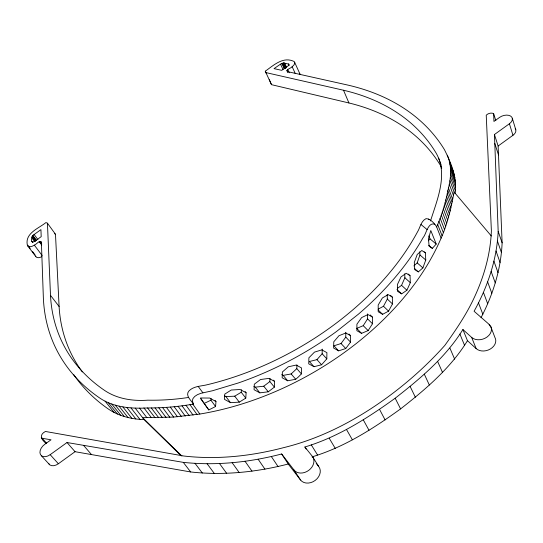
<?xml version="1.0" encoding="UTF-8"?>
<svg xmlns="http://www.w3.org/2000/svg" width="543" height="543" viewBox="0 0 543 543"><rect width="100%" height="100%" fill="white"/><g stroke="black" fill="none" stroke-linecap="round" stroke-linejoin="round"><path stroke-width="0.81" d="M348.986 334.006L350.581 335.669L350.547 342.097L345.769 348.538L338.628 350.846L333.925 345.803L341.045 343.529L345.776 337.115L345.789 332.296M313.976 366.708L308.716 363.83L308.899 357.789L314.472 352.122L321.843 349.875L326.906 352.645L326.805 358.855L321.571 364.787L313.976 366.708L309.367 361.516L316.956 359.642L322.155 353.744L322.216 349.101M301.385 373.917L301.535 367.944L296.2 365.059L288.299 366.796L282.387 371.982L282.163 377.779L287.688 380.779L295.711 379.279L298.474 376.869L301.385 373.917L296.811 368.629L296.899 364.91M46.427 443.624C40.922 439.613 38.967 434.787 45.422 431.461L183.894 456.025C217.186 459.826 251.009 456.188 283.331 447.724C322.854 438.126 359.052 418.605 391.455 394.327C410.766 379.767 428.746 363.457 444.832 345.396C454.986 331.223 464.903 316.786 472.58 301.087C483.311 279.136 490.492 255.19 491.381 230.666L486.236 115.211A4.833 3 -18.8 0 1 493.641 113.684L495.813 120.56M274.391 387.111L274.582 381.396L268.982 378.383L260.538 379.516L254.321 384.186L254.063 389.711L259.846 392.847L268.269 391.815L274.391 387.111L269.844 381.58L269.952 378.328M246.108 392.786L245.789 398.107L239.3 402.146L230.497 402.662L224.463 399.356L224.741 394.13L231.243 390.03L240.155 389.507L246.108 392.786L245.09 391.489M455.034 193.566C457.586 178.213 451.118 163.131 444.466 149.678A295.202 192.731 -32.8 0 0 347.649 85.041L287.362 71.588C285.611 69.348 291.53 68.079 292.148 66.694A5.742 3.183 -25.7 0 0 292.799 60.931C282.353 56.798 272.986 65.798 265.269 71.201L271.493 84.667L348.932 102.966A280.032 185.102 -32.7 0 1 440.991 166.314L441.703 167.617M181.912 456.059L142.626 417.689L173.645 417.078L199.844 414.044A233.721 149.203 -29.8 0 0 441.092 238.173L436.653 226.94C441.676 215.299 445.559 203.143 447.839 190.661C450.873 179.109 452.292 166.436 447.289 155.176M481.03 317.696C493.071 294.557 501.019 269.002 502.119 242.843L498.121 146.013L494.442 134.528L509.415 123.743A8.159 5.097 -18.2 0 0 510.685 116.114A8.159 5.097 -18.2 0 0 499.574 117.397L493.94 121.449L493.641 113.684M489.705 325.888L489.128 324.381L474.087 311.254C487.655 286.758 496.906 259.466 498.175 231.345L494.442 134.528M245.789 398.107L241.235 392.263L241.425 389.799M204.568 404.107L208.804 409.924L215.571 406.517L215.978 401.596L215.055 400.347M215.571 406.517L210.915 400.205L211.057 398.589M441.092 238.173C447.67 223.492 451.131 207.731 454.118 192.018L449.95 180.704M31.772 237.766L32.831 235.452L40.935 229.628L41.193 236.714C38.689 237.875 29.851 247.33 31.772 237.766L34.677 241.642M413.861 265.934L417.187 262.887L419.943 254.979L419.725 251.789M425.339 252.821L421.816 250.493L417.234 254.457L414.302 262.425L414.696 269.593L418.348 271.894L422.895 267.875L425.773 260.009L425.339 252.821L424.164 251.816M430.518 220.96C437.176 199.593 448.416 174.201 435.995 152.868A283.141 184.566 -32.6 0 0 343.522 90.24L265.69 72.538M397.741 288.15L401.555 285.333L404.888 277.765L404.705 273.869M410.046 275.668L406.191 273.258L400.992 276.93L397.428 284.484L397.564 291.367L401.657 293.858L406.904 290.227L410.325 282.686L410.046 275.668L408.214 274.032M436.653 226.94C434.807 223.492 429.934 218.422 426.038 218.639C420.859 221.137 420.099 227.972 417.262 232.336A228.257 142.531 -29.8 0 1 207.582 384.641C201.426 386.29 193.77 385.937 188.991 390.906C184.871 395.474 191.251 400.49 193.437 404.087C178.308 406.721 162.948 408.051 147.587 407.949C130.951 408.845 113.154 407.413 99.084 397.578A290.22 186.738 -26.6 0 1 43.365 297.931L41.383 242.097C39.564 239.565 35.96 245.008 34.338 245.131A5.98 3.38 -35.4 0 1 27.225 244.547C25.168 232.974 38.913 228.291 45.924 222.569L47.438 223.2L55.481 234.257L59.099 306.483A275.545 179.652 -26.6 0 0 82.326 371.928M434.848 224.273C427.884 221.666 426.133 234.556 423.133 237.569A237.481 148.307 -29.8 0 1 358.265 314.288L336.674 331.366A237.481 148.307 -29.8 0 1 238.173 383.012L212.462 390.763L200.937 393.295L197.442 394.652L194.727 396.444L192.982 398.535L192.324 400.782L193.437 404.087M378.274 309.089L383.494 306.259L387.335 299.057L387.207 294.503M392.331 297.109L388.157 294.611L382.381 297.978L378.186 305.051L378.22 311.75L382.611 314.322L388.564 311.139L392.48 303.937L392.331 297.109L390.6 295.48M370.238 314.947L372.444 317.119L372.491 323.764L368.127 330.592L361.55 333.348L356.71 328.406L363.253 325.671L367.557 318.856L367.502 313.881M312.021 456.88C344.459 447.127 373.319 428.563 400.578 408.899C425.658 389.25 450.642 368.134 467.469 340.692L462.907 329.52C445.803 357.158 420.533 378.41 395.189 398.216C367.387 418.246 337.929 437.067 304.867 446.998L306.143 449.027M428.413 240.759L430.015 238.879L428.8 235.879M432.35 248.361L436.219 244.058L430.796 230.531L428.468 238.818L429.119 246.223L432.35 248.361L428.712 245.3M296.811 368.629L291.157 373.944L283.141 375.376L281.756 374.616M269.844 381.58L263.735 386.216L255.298 387.159L253.852 386.365M41.539 438.174L51.022 439.796L44.723 444.323A8.695 5.749 -42.1 0 0 40.44 454.539A8.695 5.749 -42.1 0 0 50.173 454.674L67.027 442.525L183.296 462.365C216.236 465.867 249.678 462.337 281.647 453.982L293.994 469.994L300.55 480.012A11.322 9.027 -34.5 0 0 315.225 480.392A11.322 9.027 -34.5 0 0 318.673 466.451L312.334 456.31L304.867 446.998M48.687 463.546A8.613 5.756 -42.4 0 0 58.379 463.749L75.049 451.701L190.668 471.962C223.316 475.587 256.5 472.22 288.231 464.007L300.55 480.012M498.121 146.013L512.945 135.302A8.084 5.111 -18 0 0 515.226 128.63M280.514 64.155L274.032 68.635L281.736 70.339L288.686 65.465L288.985 64.189L283.996 63.008L280.514 64.155L282.991 69.497M224.544 395.84L225.888 396.587L234.719 396.18L241.235 392.263M210.915 400.205L204.1 403.463L200.849 398.827M188.679 397.435C175.158 399.499 161.461 400.435 147.784 400.171C132.947 401.263 117.268 398.949 104.718 390.512A278.559 179.061 -26.7 0 1 50.499 295.344L47.438 223.2M73.773 374.697A287.071 187.342 -26.5 0 0 108.159 408.886C118.639 416.135 131.481 419.244 144.092 419.583L180.955 455.604M54.402 233.633L55.481 234.257M338.628 350.846L333.646 348.083L333.775 341.805L338.988 335.703L345.81 332.995L350.581 335.669M215.978 401.596L209.713 398.046L200.442 397.992L208.804 409.924M361.55 333.348L356.86 330.68L356.914 324.185L361.645 317.587L367.964 314.54L372.444 317.119M420.961 224.503L427.131 229.594M430.015 238.879L436.219 244.058M419.943 254.979L425.773 260.009M417.187 262.887L422.895 267.875M414.621 268.602L418.348 271.894M462.907 329.52L471.657 337.42L476.17 348.613A11.172 8.518 -18.4 0 0 490.377 348.986A11.172 8.518 -18.4 0 0 494.904 337.447L490.594 326.139M404.888 277.765L410.325 282.686M467.469 340.692L476.17 348.613M401.555 285.333L406.904 290.227M396.953 289.507L401.657 293.858M387.335 299.057L392.48 303.937M428.434 219.06L429.113 219.705M383.494 306.259L388.564 311.139M378.138 309.978L382.611 314.322M367.557 318.856L372.491 323.764M363.253 325.671L368.127 330.592M345.776 337.115L350.547 342.097M341.045 343.529L345.769 348.538M41.363 455.692L49.623 464.727M322.155 353.744L326.805 358.855M50.173 454.674L58.379 463.749M316.956 359.642L321.571 364.787M41.268 437.291L46.691 443.346M67.027 442.525L75.049 451.701M83.547 445.341L91.489 454.579M291.157 373.944L295.711 379.279M454.118 192.018L491.306 235.974M283.141 375.376L287.688 380.779M273.57 380.168L274.582 381.396M263.735 386.216L268.269 391.815M271.493 84.667L269.253 79.536M255.298 387.159L259.846 392.847M316.189 463.349L318.673 466.451M105.077 401.148L114.139 412.476M108.335 402.675L117.383 414.017M111.756 404.019L120.784 415.375M115.326 405.187L124.34 416.556M119.046 406.157L128.039 417.547M122.901 406.945L131.874 418.354M126.892 407.535L135.831 418.958M130.992 407.929L139.911 419.372M135.207 408.119L144.092 419.583M50.499 295.344L59.099 306.483M139.524 408.105L146.909 417.696M234.719 396.18L239.3 402.146M183.296 462.365L190.668 471.962M143.922 407.888L151.28 417.499M147.587 407.949L154.925 417.581M225.888 396.587L230.497 402.662M151.293 407.956L158.61 417.601M27.713 245.192L30.157 248.416M32.607 251.64L35.051 254.864M27.517 245.626L35.838 256.595M195.025 463.355L202.315 472.994M155.033 407.895L162.323 417.56M158.8 407.779L166.063 417.458M31.867 241.336L32.838 242.633M34.338 245.131L42.13 255.488M32.831 235.452L36.211 239.972M32.587 235.743L35.974 240.264M32.376 236.042L35.757 240.563M32.186 236.341L35.573 240.861M32.037 236.639L35.424 241.16M40.094 241.418L41.546 243.366M39.815 241.492L41.75 244.085M39.537 241.601L41.472 244.194M34.033 234.4L37.888 239.572M39.259 241.737L41.682 244.988M162.608 407.603L169.844 417.295M166.436 407.365L173.645 417.078M207.107 463.749L214.315 473.442M40.603 241.377L41.567 242.68M40.358 241.377L41.322 242.68M170.298 407.074L177.48 416.8M198.222 386.46L202.899 392.813M174.181 406.714L181.335 416.461M178.097 406.3L185.224 416.06M219.501 463.539L226.614 473.279M182.034 405.818L189.127 415.605M185.998 405.282L193.064 415.083M232.166 462.717L239.178 472.512M189.975 404.684L197.014 414.506M192.833 404.209L199.844 414.044M245.056 461.279L251.959 471.134M258.129 459.215L264.923 469.132M271.337 456.541L278.016 466.512M281.647 453.982L288.231 464.007M311.261 444.832L317.56 455.014M329.221 438.255L335.343 448.532M346.448 429.425L352.387 439.803M363.247 419.773L369.002 430.253M379.53 409.347L385.102 419.929M395.189 398.216L400.578 408.899M410.135 386.453L415.354 397.238M265.269 71.201L266.355 73.475M451.009 166.138L453.303 171.608M281.885 63.429L284.356 68.771M424.287 374.134L429.343 385.021M287.356 70.081L288.068 71.615M283.996 63.008L286.113 67.597M287.186 70.278L287.899 71.812M283.67 63.015L285.781 67.603M287.057 70.481L287.763 72.015M286.969 70.685L287.675 72.219M283.324 63.049L285.794 68.398M282.971 63.103L285.442 68.452M282.611 63.185L285.082 68.533M282.245 63.293L284.715 68.642M287.797 69.708L289.209 72.776M284.6 63.076L286.718 67.665M288.476 63.911L289.181 65.445M292.148 66.694L295.304 73.61M294.591 62.173L300.164 74.479A5.688 3.204 -25.6 0 0 299.498 73.685M437.577 361.339L442.47 372.315M449.923 348.138L454.661 359.201M343.522 90.24L348.932 102.966M459.894 334.033L464.496 345.178M437.678 224.524L442.097 235.764M438.954 221.381L443.353 232.628M440.156 218.245L444.534 229.499M441.289 215.123L445.647 226.383M442.348 212.008L446.685 223.275M443.339 208.912L447.663 220.186M478.512 302.946L482.849 314.248M444.262 205.831L448.566 217.105M445.117 202.763L449.4 214.044M446.617 196.675L450.866 207.969M445.905 199.709L450.174 210.996M447.262 193.661L451.498 204.955M483.426 292.406L487.689 303.747M447.839 190.661L452.061 201.962M438.649 158.162L441.296 165.289M441.126 166.81L441.717 168.398M448.348 187.688L452.557 198.989M449.265 184.179L453.453 195.487M450.405 177.276L455.38 190.824M487.634 281.912L491.829 293.295M450.629 170.583L455.577 184.131M450.629 173.903L455.591 187.45M449.278 161.081L454.199 174.615M449.95 164.169L454.878 177.71M450.398 167.339L455.333 180.887M491.144 271.507L495.277 282.917M493.94 261.21L498.019 272.654M496.044 251.063L500.069 262.527M497.449 241.099L501.433 252.583M498.175 231.345L502.119 242.843M494.788 143.4L498.488 154.891M509.415 123.743L512.945 135.302M512.307 118.272L515.802 129.845M41.818 256.635A5.925 3.401 -35.5 0 1 35.621 256.086M489.128 324.381A11.288 8.525 -18.7 0 1 487.186 336.925A11.288 8.525 -18.7 0 1 471.657 337.42M312.334 456.31A11.444 9.041 -34.3 0 1 308.791 470.313A11.444 9.041 -34.3 0 1 293.994 469.994"/></g></svg>
